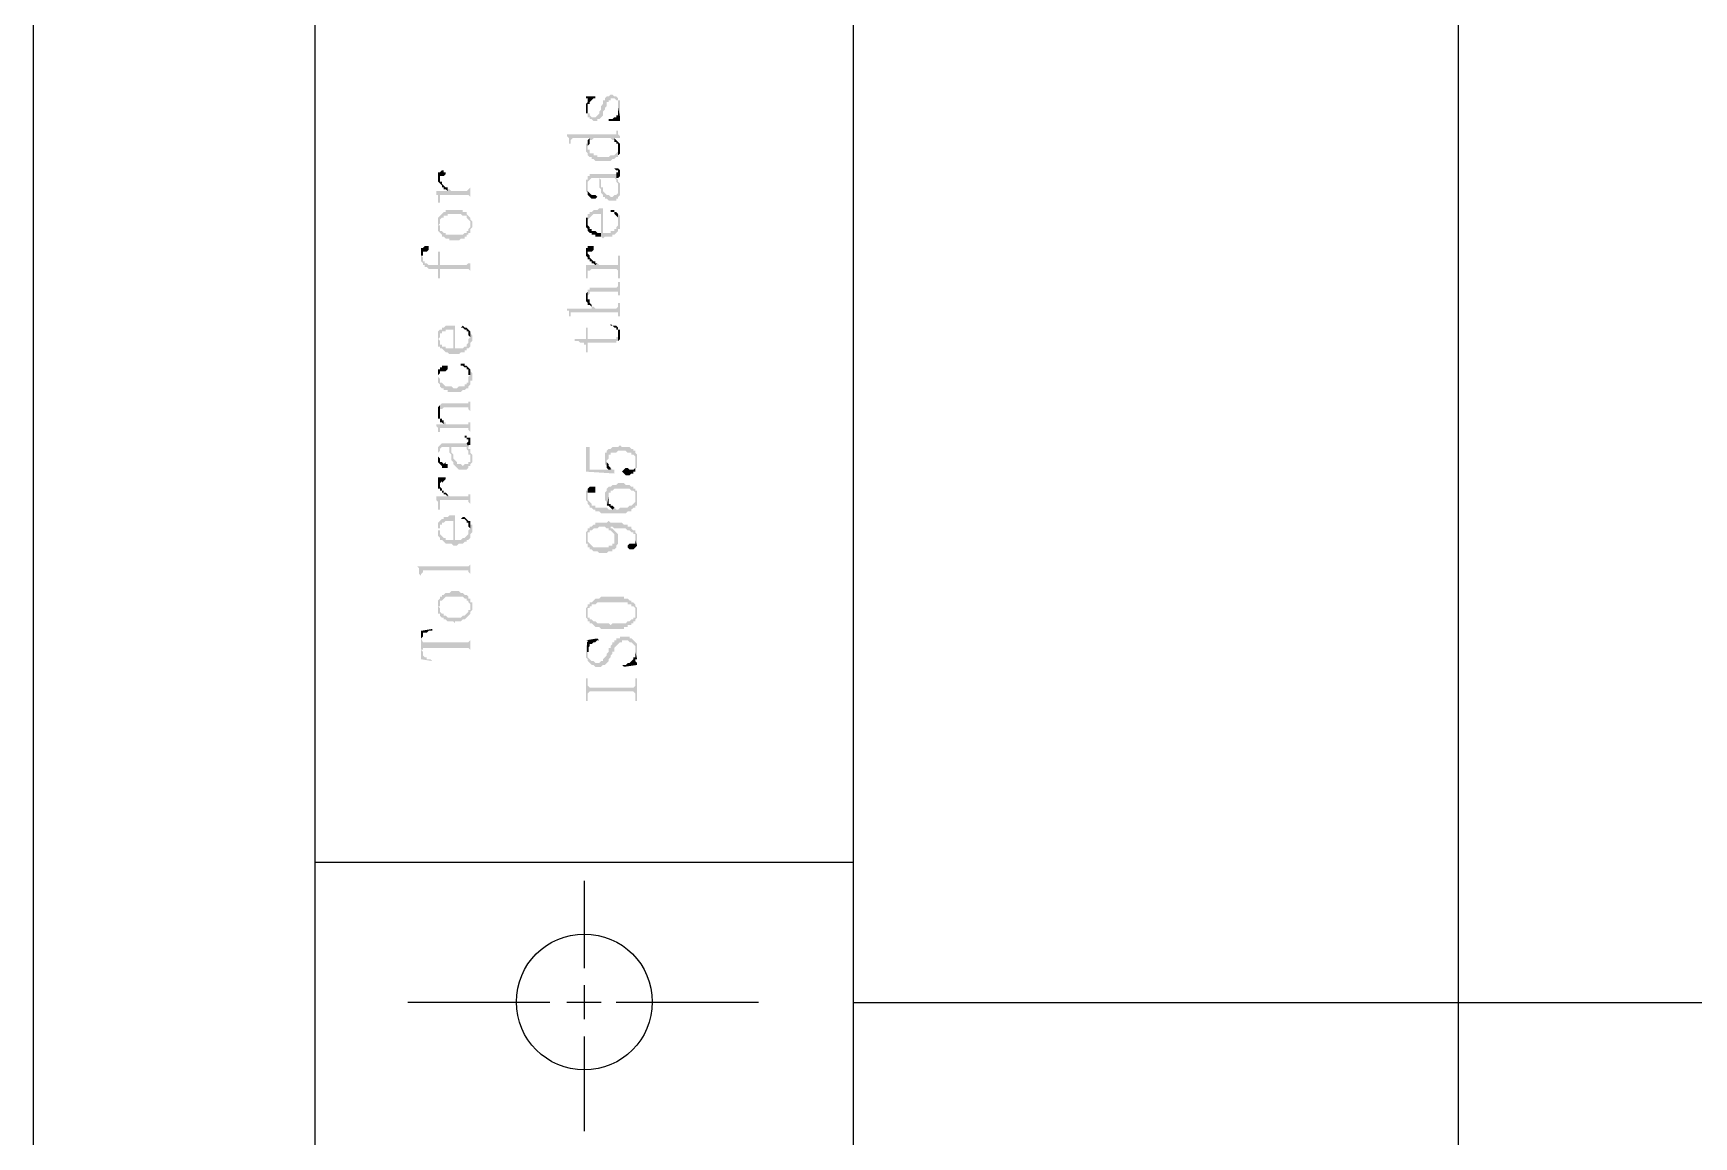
# Model space of a CAD drawing. Header units: millimetres. Extents: x 7018 to 13530, y 4187 to 5692.
# Drawn here: x 7965.94 to 8005.48, y 4643.66 to 4669.94 of the extents above; entities that cross this region are included whole.
import ezdxf

# ---------------------------------------------------------------- set-up
doc = ezdxf.new("R2010")
doc.units = ezdxf.units.MM

msp = doc.modelspace()

# ---------------------------------------------------------------- hatches: boundary and pattern name
at = {"transparency": 33554559}
for points in [[(7979.104, 4668.438), (7979.104, 4668.393), (7979.149, 4668.393), (7979.149, 4667.987), (7979.149, 4668.167), (7979.149, 4668.258), (7979.194, 4668.258), (7979.194, 4668.303), (7979.24, 4668.348), (7979.24, 4668.348), (7979.285, 4668.393), (7979.33, 4668.393), (7979.33, 4668.438)], [(7979.104, 4668.167), (7979.104, 4668.032), (7979.149, 4668.032), (7979.149, 4667.987), (7979.149, 4668.348), (7979.149, 4668.303), (7979.104, 4668.258)], [(7979.149, 4667.987), (7979.149, 4667.942), (7979.194, 4667.942), (7979.194, 4667.897), (7979.24, 4667.897), (7979.285, 4667.851), (7979.375, 4667.851), (7979.375, 4667.897), (7979.42, 4667.897), (7979.465, 4667.942), (7979.465, 4667.942), (7979.51, 4667.987), (7979.51, 4668.077), (7979.556, 4668.122), (7979.556, 4668.167), (7979.601, 4668.212), (7979.601, 4668.303), (7979.646, 4668.303), (7979.646, 4668.348), (7979.691, 4668.348), (7979.691, 4668.393), (7979.781, 4668.393), (7979.826, 4668.348), (7979.871, 4668.348), (7979.871, 4668.303), (7979.871, 4668.167), (7979.917, 4667.942), (7979.917, 4667.987), (7979.917, 4668.077), (7979.917, 4668.258), (7979.917, 4668.348), (7979.871, 4668.348), (7979.871, 4668.393), (7979.871, 4668.393), (7979.826, 4668.438), (7979.781, 4668.438), (7979.736, 4668.483), (7979.691, 4668.483), (7979.646, 4668.438), (7979.601, 4668.438), (7979.556, 4668.393), (7979.556, 4668.348), (7979.51, 4668.348), (7979.51, 4668.258), (7979.465, 4668.212), (7979.465, 4668.122), (7979.42, 4668.077), (7979.42, 4668.032), (7979.375, 4667.987), (7979.375, 4667.987), (7979.33, 4667.942), (7979.24, 4667.942), (7979.194, 4667.987), (7979.194, 4668.032), (7979.149, 4668.032), (7979.149, 4668.167)], [(7979.646, 4667.897), (7979.646, 4667.851), (7979.917, 4667.851), (7979.917, 4667.897), (7979.917, 4667.942), (7979.917, 4667.942), (7979.871, 4668.167), (7979.871, 4668.077), (7979.871, 4667.987), (7979.826, 4667.987), (7979.826, 4667.942), (7979.781, 4667.942), (7979.736, 4667.897), (7979.691, 4667.897)], [(7978.653, 4667.535), (7978.653, 4667.49), (7978.698, 4667.445), (7978.698, 4667.31), (7978.743, 4667.31), (7978.743, 4667.4), (7978.743, 4667.4), (7978.788, 4667.445), (7979.194, 4667.445), (7979.194, 4667.4), (7979.24, 4667.4), (7979.285, 4667.445), (7979.691, 4667.445), (7979.736, 4667.4), (7979.781, 4667.4), (7979.781, 4667.445), (7979.917, 4667.445), (7979.917, 4667.49), (7979.871, 4667.535), (7979.871, 4667.626), (7979.826, 4667.626), (7979.826, 4667.581), (7979.826, 4667.535), (7979.781, 4667.535)], [(7979.149, 4667.355), (7979.149, 4667.22), (7979.149, 4667.265), (7979.194, 4667.31), (7979.194, 4667.355), (7979.194, 4667.445), (7979.194, 4667.445), (7979.149, 4667.4)], [(7979.781, 4667.4), (7979.781, 4667.355), (7979.826, 4667.355), (7979.826, 4667.31), (7979.871, 4667.31), (7979.871, 4667.039), (7979.917, 4667.084), (7979.917, 4667.22), (7979.917, 4667.265), (7979.917, 4667.31), (7979.871, 4667.355), (7979.871, 4667.355), (7979.826, 4667.4), (7979.826, 4667.4), (7979.781, 4667.445)], [(7979.104, 4667.22), (7979.104, 4667.129), (7979.149, 4667.084), (7979.149, 4667.039), (7979.194, 4666.994), (7979.24, 4666.994), (7979.24, 4666.949), (7979.285, 4666.949), (7979.33, 4666.904), (7979.691, 4666.904), (7979.736, 4666.949), (7979.781, 4666.949), (7979.826, 4666.994), (7979.871, 4666.994), (7979.871, 4667.22), (7979.871, 4667.129), (7979.826, 4667.084), (7979.826, 4667.084), (7979.781, 4667.039), (7979.691, 4667.039), (7979.646, 4666.994), (7979.375, 4666.994), (7979.375, 4667.039), (7979.285, 4667.039), (7979.285, 4667.084), (7979.194, 4667.084), (7979.194, 4667.174), (7979.149, 4667.174), (7979.149, 4667.355), (7979.149, 4667.31), (7979.104, 4667.31), (7979.104, 4667.265)], [(7975.584, 4666.497), (7975.584, 4666.407), (7975.584, 4666.407), (7975.629, 4666.362), (7975.629, 4666.497), (7975.629, 4666.543), (7975.719, 4666.543), (7975.764, 4666.588), (7975.764, 4666.633), (7975.719, 4666.633), (7975.719, 4666.678), (7975.674, 4666.678), (7975.629, 4666.633), (7975.584, 4666.633), (7975.584, 4666.543)], [(7979.736, 4666.723), (7979.781, 4666.723), (7979.826, 4666.678), (7979.871, 4666.678), (7979.871, 4666.497), (7979.917, 4666.543), (7979.917, 4666.633), (7979.917, 4666.678), (7979.871, 4666.723), (7979.781, 4666.723)], [(7979.826, 4666.588), (7979.826, 4666.497), (7979.871, 4666.497), (7979.871, 4666.633), (7979.826, 4666.633)], [(7975.539, 4666.182), (7975.539, 4666.091), (7975.584, 4666.091), (7975.584, 4666.001), (7975.584, 4665.911), (7975.629, 4665.911), (7975.629, 4666.046), (7975.629, 4666.091), (7976.306, 4666.091), (7976.351, 4666.046), (7976.351, 4665.911), (7976.351, 4666.407), (7976.351, 4666.272), (7976.351, 4666.272), (7976.306, 4666.227), (7976.306, 4666.227), (7976.261, 4666.182), (7975.9, 4666.182), (7975.855, 4666.227), (7975.81, 4666.227), (7975.81, 4666.182)], [(7975.629, 4666.362), (7975.629, 4666.362), (7975.674, 4666.317), (7975.674, 4666.272), (7975.719, 4666.272), (7975.719, 4666.227), (7975.764, 4666.227), (7975.81, 4666.182), (7975.81, 4666.272), (7975.764, 4666.272), (7975.719, 4666.317), (7975.719, 4666.317), (7975.674, 4666.362), (7975.674, 4666.407), (7975.629, 4666.407), (7975.629, 4666.497)], [(7979.104, 4666.317), (7979.104, 4666.272), (7979.104, 4666.182), (7979.149, 4666.136), (7979.149, 4666.091), (7979.149, 4666.317), (7979.149, 4666.407), (7979.194, 4666.452), (7979.194, 4666.452), (7979.24, 4666.497), (7979.42, 4666.497), (7979.42, 4666.272), (7979.42, 4666.497), (7979.781, 4666.497), (7979.826, 4666.452), (7979.826, 4666.407), (7979.826, 4666.407), (7979.871, 4666.362), (7979.871, 4666.317), (7979.871, 4666.227), (7979.871, 4666.407), (7979.871, 4666.452), (7979.826, 4666.497), (7979.826, 4666.588), (7979.194, 4666.588), (7979.194, 4666.543), (7979.149, 4666.543), (7979.149, 4666.452), (7979.104, 4666.452), (7979.104, 4666.362)], [(7979.149, 4666.091), (7979.149, 4666.091), (7979.194, 4666.046), (7979.194, 4666.046), (7979.24, 4666.001), (7979.33, 4666.001), (7979.375, 4666.046), (7979.33, 4666.091), (7979.24, 4666.091), (7979.194, 4666.136), (7979.194, 4666.136), (7979.149, 4666.182), (7979.149, 4666.317)], [(7979.42, 4666.272), (7979.465, 4666.227), (7979.465, 4666.136), (7979.465, 4666.136), (7979.51, 4666.091), (7979.51, 4666.046), (7979.556, 4666.046), (7979.556, 4666.001), (7979.601, 4666.001), (7979.646, 4665.956), (7979.826, 4665.956), (7979.826, 4666.001), (7979.871, 4666.001), (7979.871, 4666.046), (7979.917, 4666.091), (7979.917, 4666.227), (7979.917, 4666.317), (7979.917, 4666.362), (7979.917, 4666.362), (7979.871, 4666.407), (7979.871, 4666.136), (7979.871, 4666.136), (7979.826, 4666.091), (7979.781, 4666.091), (7979.736, 4666.046), (7979.691, 4666.046), (7979.646, 4666.091), (7979.601, 4666.091), (7979.556, 4666.136), (7979.556, 4666.136), (7979.51, 4666.182), (7979.51, 4666.272), (7979.465, 4666.272), (7979.465, 4666.452), (7979.42, 4666.497)], [(7975.584, 4665.55), (7975.584, 4665.369), (7975.584, 4665.369), (7975.629, 4665.414), (7975.629, 4665.459), (7975.629, 4665.505), (7975.674, 4665.55), (7975.719, 4665.55), (7975.719, 4665.595), (7975.81, 4665.595), (7975.81, 4665.64), (7976.125, 4665.64), (7976.171, 4665.595), (7976.261, 4665.595), (7976.261, 4665.55), (7976.261, 4665.55), (7976.306, 4665.505), (7976.306, 4665.505), (7976.351, 4665.459), (7976.351, 4665.189), (7976.351, 4665.279), (7976.396, 4665.324), (7976.396, 4665.414), (7976.396, 4665.459), (7976.351, 4665.505), (7976.351, 4665.55), (7976.351, 4665.55), (7976.306, 4665.595), (7976.306, 4665.595), (7976.261, 4665.64), (7976.261, 4665.685), (7976.171, 4665.685), (7976.171, 4665.73), (7975.764, 4665.73), (7975.764, 4665.685), (7975.719, 4665.685), (7975.674, 4665.64), (7975.674, 4665.64), (7975.629, 4665.595), (7975.629, 4665.595)], [(7975.584, 4665.369), (7975.584, 4665.234), (7975.584, 4665.234), (7975.629, 4665.189), (7975.629, 4665.189), (7975.674, 4665.143), (7975.674, 4665.098), (7975.719, 4665.098), (7975.764, 4665.053), (7975.855, 4665.053), (7975.855, 4665.008), (7976.08, 4665.008), (7976.125, 4665.053), (7976.216, 4665.053), (7976.216, 4665.098), (7976.261, 4665.098), (7976.261, 4665.143), (7976.306, 4665.143), (7976.306, 4665.189), (7976.351, 4665.189), (7976.351, 4665.369), (7976.351, 4665.324), (7976.306, 4665.279), (7976.306, 4665.234), (7976.261, 4665.234), (7976.261, 4665.189), (7976.216, 4665.189), (7976.171, 4665.143), (7975.764, 4665.143), (7975.764, 4665.189), (7975.719, 4665.189), (7975.674, 4665.234), (7975.629, 4665.234), (7975.629, 4665.369), (7975.584, 4665.369), (7975.584, 4665.55), (7975.584, 4665.505), (7975.584, 4665.414)], [(7979.104, 4665.414), (7979.104, 4665.324), (7979.149, 4665.279), (7979.149, 4665.234), (7979.194, 4665.189), (7979.24, 4665.189), (7979.24, 4665.143), (7979.33, 4665.143), (7979.33, 4665.098), (7979.465, 4665.098), (7979.465, 4665.189), (7979.375, 4665.189), (7979.33, 4665.234), (7979.24, 4665.234), (7979.24, 4665.279), (7979.194, 4665.279), (7979.194, 4665.324), (7979.194, 4665.324), (7979.149, 4665.369), (7979.149, 4665.55), (7979.104, 4665.55), (7979.104, 4665.459)], [(7979.149, 4665.55), (7979.149, 4665.459), (7979.149, 4665.505), (7979.149, 4665.505), (7979.194, 4665.55), (7979.194, 4665.55), (7979.24, 4665.595), (7979.24, 4665.595), (7979.285, 4665.64), (7979.465, 4665.64), (7979.465, 4665.098), (7979.51, 4665.053), (7979.51, 4665.053), (7979.556, 4665.098), (7979.736, 4665.098), (7979.736, 4665.143), (7979.781, 4665.143), (7979.826, 4665.189), (7979.826, 4665.189), (7979.871, 4665.234), (7979.871, 4665.279), (7979.917, 4665.279), (7979.917, 4665.459), (7979.917, 4665.55), (7979.917, 4665.595), (7979.871, 4665.64), (7979.871, 4665.459), (7979.871, 4665.369), (7979.871, 4665.369), (7979.826, 4665.324), (7979.826, 4665.279), (7979.781, 4665.279), (7979.781, 4665.234), (7979.691, 4665.234), (7979.691, 4665.189), (7979.51, 4665.189), (7979.51, 4665.775), (7979.42, 4665.775), (7979.375, 4665.73), (7979.285, 4665.73), (7979.24, 4665.685), (7979.194, 4665.685), (7979.194, 4665.64), (7979.149, 4665.64), (7979.149, 4665.595)], [(7979.691, 4665.73), (7979.691, 4665.685), (7979.781, 4665.685), (7979.781, 4665.64), (7979.826, 4665.595), (7979.826, 4665.595), (7979.871, 4665.55), (7979.871, 4665.459), (7979.871, 4665.64), (7979.871, 4665.64), (7979.826, 4665.685), (7979.781, 4665.685), (7979.781, 4665.73)], [(7975.178, 4664.828), (7975.178, 4664.647), (7975.223, 4664.647), (7975.223, 4664.737), (7975.313, 4664.737), (7975.358, 4664.782), (7975.358, 4664.873), (7975.268, 4664.873), (7975.223, 4664.828)], [(7975.178, 4664.647), (7975.178, 4664.512), (7975.178, 4664.512), (7975.223, 4664.466), (7975.223, 4664.421), (7975.268, 4664.421), (7975.268, 4664.376), (7975.313, 4664.376), (7975.358, 4664.331), (7975.584, 4664.331), (7975.584, 4664.105), (7975.629, 4664.105), (7975.629, 4664.331), (7976.306, 4664.331), (7976.351, 4664.286), (7976.351, 4664.151), (7976.351, 4664.692), (7976.351, 4664.466), (7976.306, 4664.466), (7976.261, 4664.421), (7975.629, 4664.421), (7975.629, 4664.737), (7975.584, 4664.737), (7975.584, 4664.421), (7975.358, 4664.421), (7975.313, 4664.466), (7975.268, 4664.466), (7975.268, 4664.512), (7975.223, 4664.512), (7975.223, 4664.602), (7975.178, 4664.647), (7975.178, 4664.828), (7975.178, 4664.737), (7975.178, 4664.692)], [(7979.104, 4664.737), (7979.104, 4664.647), (7979.104, 4664.647), (7979.149, 4664.602), (7979.149, 4664.557), (7979.149, 4664.737), (7979.24, 4664.737), (7979.285, 4664.782), (7979.285, 4664.828), (7979.285, 4664.873), (7979.149, 4664.873), (7979.149, 4664.828), (7979.104, 4664.828), (7979.104, 4664.782)], [(7979.104, 4664.421), (7979.104, 4664.376), (7979.104, 4664.286), (7979.104, 4664.105), (7979.149, 4664.105), (7979.149, 4664.286), (7979.194, 4664.286), (7979.24, 4664.331), (7979.826, 4664.331), (7979.871, 4664.286), (7979.871, 4664.105), (7979.917, 4664.105), (7979.917, 4664.647), (7979.871, 4664.647), (7979.871, 4664.466), (7979.871, 4664.421), (7979.42, 4664.421), (7979.375, 4664.466), (7979.33, 4664.421)], [(7979.149, 4664.557), (7979.194, 4664.557), (7979.194, 4664.512), (7979.24, 4664.512), (7979.24, 4664.466), (7979.285, 4664.466), (7979.33, 4664.421), (7979.33, 4664.421), (7979.375, 4664.466), (7979.33, 4664.466), (7979.33, 4664.512), (7979.285, 4664.512), (7979.24, 4664.557), (7979.24, 4664.557), (7979.194, 4664.602), (7979.194, 4664.647), (7979.149, 4664.692), (7979.149, 4664.692)], [(7979.149, 4663.835), (7979.149, 4663.654), (7979.149, 4663.699), (7979.194, 4663.744), (7979.194, 4663.79), (7979.871, 4663.79), (7979.871, 4663.699), (7979.917, 4663.699), (7979.917, 4664.015), (7979.871, 4664.015), (7979.871, 4663.925), (7979.871, 4663.925), (7979.826, 4663.88), (7979.194, 4663.88), (7979.194, 4663.835)], [(7978.653, 4663.383), (7978.653, 4663.338), (7978.698, 4663.338), (7978.698, 4663.293), (7978.698, 4663.203), (7978.743, 4663.203), (7978.743, 4663.248), (7978.743, 4663.293), (7979.871, 4663.293), (7979.871, 4663.203), (7979.917, 4663.203), (7979.917, 4663.519), (7979.871, 4663.519), (7979.871, 4663.428), (7979.871, 4663.428), (7979.826, 4663.383), (7979.33, 4663.383), (7979.285, 4663.428), (7979.24, 4663.428), (7979.24, 4663.383)], [(7979.104, 4663.654), (7979.104, 4663.564), (7979.149, 4663.519), (7979.149, 4663.474), (7979.194, 4663.474), (7979.24, 4663.428), (7979.24, 4663.383), (7979.24, 4663.474), (7979.194, 4663.519), (7979.194, 4663.609), (7979.149, 4663.609), (7979.149, 4663.835), (7979.149, 4663.79), (7979.104, 4663.744), (7979.104, 4663.699)], [(7975.584, 4662.797), (7975.584, 4662.661), (7975.584, 4662.661), (7975.629, 4662.706), (7975.629, 4662.797), (7975.674, 4662.797), (7975.674, 4662.842), (7975.764, 4662.842), (7975.764, 4662.887), (7975.945, 4662.887), (7975.945, 4662.3), (7976.08, 4662.3), (7976.125, 4662.345), (7976.216, 4662.345), (7976.216, 4662.39), (7976.261, 4662.39), (7976.261, 4662.436), (7976.306, 4662.436), (7976.351, 4662.481), (7976.351, 4662.526), (7976.351, 4662.571), (7976.396, 4662.616), (7976.396, 4662.661), (7976.396, 4662.751), (7976.396, 4662.751), (7976.351, 4662.797), (7976.351, 4662.842), (7976.351, 4662.706), (7976.351, 4662.706), (7976.306, 4662.661), (7976.306, 4662.571), (7976.306, 4662.571), (7976.261, 4662.526), (7976.261, 4662.481), (7976.216, 4662.481), (7976.171, 4662.436), (7975.99, 4662.436), (7975.99, 4662.977), (7975.764, 4662.977), (7975.719, 4662.932), (7975.674, 4662.932), (7975.674, 4662.887), (7975.629, 4662.887), (7975.584, 4662.842)], [(7975.584, 4662.661), (7975.584, 4662.616), (7975.584, 4662.481), (7975.629, 4662.481), (7975.629, 4662.436), (7975.674, 4662.436), (7975.719, 4662.39), (7975.719, 4662.39), (7975.764, 4662.345), (7975.81, 4662.345), (7975.855, 4662.3), (7975.945, 4662.3), (7975.945, 4662.436), (7975.764, 4662.436), (7975.764, 4662.481), (7975.674, 4662.481), (7975.674, 4662.526), (7975.629, 4662.526), (7975.629, 4662.616), (7975.629, 4662.616), (7975.584, 4662.661), (7975.584, 4662.797), (7975.584, 4662.751), (7975.584, 4662.706)], [(7976.125, 4662.932), (7976.171, 4662.932), (7976.216, 4662.887), (7976.261, 4662.887), (7976.261, 4662.842), (7976.306, 4662.842), (7976.306, 4662.751), (7976.306, 4662.751), (7976.351, 4662.706), (7976.351, 4662.842), (7976.306, 4662.887), (7976.261, 4662.932), (7976.216, 4662.932), (7976.171, 4662.977), (7976.171, 4662.977)], [(7978.833, 4662.661), (7978.833, 4662.616), (7978.924, 4662.616), (7978.969, 4662.571), (7979.059, 4662.571), (7979.059, 4662.526), (7979.104, 4662.526), (7979.104, 4662.345), (7979.149, 4662.345), (7979.149, 4662.571), (7979.826, 4662.571), (7979.826, 4662.616), (7979.871, 4662.616), (7979.871, 4662.797), (7979.871, 4662.706), (7979.826, 4662.706), (7979.826, 4662.661), (7979.149, 4662.661), (7979.149, 4662.932), (7979.104, 4662.932), (7979.104, 4662.661)], [(7979.691, 4662.977), (7979.736, 4662.977), (7979.781, 4662.932), (7979.826, 4662.932), (7979.826, 4662.887), (7979.871, 4662.887), (7979.871, 4662.616), (7979.917, 4662.661), (7979.917, 4662.751), (7979.917, 4662.797), (7979.917, 4662.887), (7979.871, 4662.887), (7979.871, 4662.932), (7979.871, 4662.932), (7979.826, 4662.977), (7979.736, 4662.977), (7979.691, 4663.022)], [(7975.584, 4661.759), (7975.584, 4661.623), (7975.584, 4661.804), (7975.629, 4661.849), (7975.629, 4661.894), (7975.764, 4661.894), (7975.81, 4661.939), (7975.81, 4661.984), (7975.81, 4662.029), (7975.674, 4662.029), (7975.674, 4661.984), (7975.629, 4661.984), (7975.629, 4661.939), (7975.584, 4661.939), (7975.584, 4661.804)], [(7975.584, 4661.623), (7975.629, 4661.578), (7975.629, 4661.533), (7975.629, 4661.533), (7975.674, 4661.488), (7975.719, 4661.488), (7975.719, 4661.443), (7975.81, 4661.443), (7975.81, 4661.398), (7976.125, 4661.398), (7976.171, 4661.443), (7976.216, 4661.443), (7976.261, 4661.488), (7976.306, 4661.488), (7976.306, 4661.533), (7976.351, 4661.578), (7976.351, 4661.668), (7976.396, 4661.668), (7976.396, 4661.804), (7976.396, 4661.849), (7976.351, 4661.894), (7976.351, 4661.939), (7976.351, 4661.804), (7976.351, 4661.804), (7976.306, 4661.759), (7976.306, 4661.623), (7976.261, 4661.623), (7976.261, 4661.578), (7976.216, 4661.578), (7976.216, 4661.533), (7976.08, 4661.533), (7976.035, 4661.488), (7975.945, 4661.488), (7975.9, 4661.533), (7975.764, 4661.533), (7975.719, 4661.578), (7975.719, 4661.578), (7975.674, 4661.623), (7975.629, 4661.623), (7975.629, 4661.713), (7975.629, 4661.713), (7975.584, 4661.759)], [(7976.125, 4662.029), (7976.171, 4662.029), (7976.216, 4661.984), (7976.261, 4661.984), (7976.261, 4661.939), (7976.306, 4661.939), (7976.306, 4661.804), (7976.351, 4661.804), (7976.351, 4661.939), (7976.306, 4661.984), (7976.306, 4661.984), (7976.261, 4662.029), (7976.216, 4662.029), (7976.216, 4662.074), (7976.125, 4662.074)], [(7975.629, 4661.082), (7975.629, 4660.901), (7975.629, 4660.991), (7975.674, 4660.991), (7975.719, 4661.036), (7976.306, 4661.036), (7976.306, 4660.991), (7976.351, 4660.946), (7976.351, 4661.217), (7976.351, 4661.172), (7976.306, 4661.172), (7976.306, 4661.127), (7975.674, 4661.127), (7975.629, 4661.082)], [(7975.539, 4660.63), (7975.539, 4660.585), (7975.584, 4660.54), (7975.584, 4660.45), (7975.629, 4660.45), (7975.629, 4660.54), (7976.306, 4660.54), (7976.306, 4660.495), (7976.351, 4660.45), (7976.351, 4660.721), (7976.351, 4660.675), (7976.306, 4660.675), (7976.306, 4660.63), (7975.764, 4660.63), (7975.764, 4660.675), (7975.719, 4660.675), (7975.719, 4660.63)], [(7975.584, 4660.901), (7975.584, 4660.811), (7975.584, 4660.766), (7975.629, 4660.766), (7975.629, 4660.675), (7975.674, 4660.675), (7975.719, 4660.63), (7975.719, 4660.721), (7975.674, 4660.721), (7975.674, 4660.766), (7975.629, 4660.766), (7975.629, 4661.082), (7975.584, 4661.036), (7975.584, 4660.991), (7975.584, 4660.946)], [(7976.216, 4660.359), (7976.216, 4660.314), (7976.261, 4660.314), (7976.261, 4660.269), (7976.306, 4660.269), (7976.306, 4660.134), (7976.351, 4660.134), (7976.351, 4660.269), (7976.351, 4660.314), (7976.261, 4660.314), (7976.261, 4660.359)], [(7975.584, 4659.908), (7975.584, 4659.863), (7975.584, 4659.728), (7975.584, 4659.953), (7975.629, 4659.998), (7975.629, 4660.044), (7975.629, 4660.044), (7975.674, 4660.089), (7975.855, 4660.089), (7975.855, 4659.953), (7975.9, 4659.908), (7975.9, 4659.863), (7975.9, 4660.089), (7976.261, 4660.089), (7976.261, 4660.044), (7976.306, 4659.998), (7976.306, 4659.908), (7976.351, 4659.908), (7976.351, 4659.818), (7976.351, 4660.044), (7976.306, 4660.044), (7976.306, 4660.089), (7976.261, 4660.179), (7975.674, 4660.179), (7975.629, 4660.134), (7975.629, 4660.134), (7975.584, 4660.089), (7975.584, 4660.044), (7975.584, 4659.953)], [(7975.584, 4659.728), (7975.629, 4659.682), (7975.629, 4659.682), (7975.674, 4659.637), (7975.674, 4659.592), (7975.81, 4659.592), (7975.81, 4659.682), (7975.764, 4659.682), (7975.764, 4659.728), (7975.719, 4659.682), (7975.719, 4659.682), (7975.674, 4659.728), (7975.629, 4659.728), (7975.629, 4659.773), (7975.629, 4659.818), (7975.584, 4659.863), (7975.584, 4659.908)], [(7975.9, 4659.863), (7975.9, 4659.773), (7975.945, 4659.728), (7975.945, 4659.682), (7975.945, 4659.682), (7975.99, 4659.637), (7975.99, 4659.637), (7976.035, 4659.592), (7976.035, 4659.592), (7976.08, 4659.547), (7976.261, 4659.547), (7976.306, 4659.592), (7976.306, 4659.637), (7976.351, 4659.637), (7976.351, 4659.682), (7976.351, 4659.682), (7976.396, 4659.728), (7976.396, 4659.818), (7976.396, 4659.908), (7976.351, 4659.953), (7976.351, 4659.998), (7976.351, 4659.728), (7976.306, 4659.728), (7976.306, 4659.682), (7976.216, 4659.682), (7976.171, 4659.637), (7976.125, 4659.682), (7976.035, 4659.682), (7976.035, 4659.728), (7975.99, 4659.773), (7975.99, 4659.773), (7975.945, 4659.818), (7975.945, 4659.863), (7975.945, 4659.908), (7975.9, 4659.953), (7975.9, 4660.089)], [(7976.261, 4660.179), (7976.306, 4660.089), (7976.306, 4660.224), (7976.306, 4660.224)], [(7979.104, 4660.089), (7979.104, 4659.502), (7979.781, 4659.457), (7979.781, 4659.547), (7979.736, 4659.547), (7979.691, 4659.592), (7979.691, 4659.547), (7979.194, 4659.547), (7979.194, 4660.089)], [(7979.556, 4659.818), (7979.556, 4659.682), (7979.556, 4659.682), (7979.601, 4659.637), (7979.601, 4659.592), (7979.601, 4659.773), (7979.601, 4659.773), (7979.646, 4659.818), (7979.646, 4659.908), (7979.691, 4659.908), (7979.691, 4659.953), (7979.826, 4659.953), (7979.871, 4659.998), (7980.052, 4659.998), (7980.097, 4659.953), (7980.187, 4659.953), (7980.187, 4659.908), (7980.233, 4659.908), (7980.278, 4659.863), (7980.278, 4659.592), (7980.323, 4659.592), (7980.323, 4659.728), (7980.323, 4659.908), (7980.323, 4659.908), (7980.278, 4659.953), (7980.278, 4659.998), (7980.233, 4659.998), (7980.233, 4660.044), (7980.187, 4660.044), (7980.142, 4660.089), (7979.962, 4660.089), (7979.917, 4660.134), (7979.917, 4660.134), (7979.871, 4660.089), (7979.736, 4660.089), (7979.691, 4660.044), (7979.646, 4660.044), (7979.601, 4659.998), (7979.601, 4659.953), (7979.556, 4659.953), (7979.556, 4659.863), (7979.556, 4659.863)], [(7979.601, 4659.592), (7979.601, 4659.592), (7979.646, 4659.547), (7979.691, 4659.547), (7979.691, 4659.592), (7979.691, 4659.592), (7979.646, 4659.637), (7979.646, 4659.682), (7979.646, 4659.682), (7979.601, 4659.728), (7979.601, 4659.773)], [(7979.962, 4659.502), (7979.962, 4659.502), (7980.007, 4659.457), (7980.007, 4659.457), (7980.052, 4659.412), (7980.142, 4659.412), (7980.187, 4659.457), (7980.233, 4659.457), (7980.233, 4659.502), (7980.278, 4659.502), (7980.278, 4659.728), (7980.278, 4659.592), (7980.278, 4659.592), (7980.233, 4659.547), (7980.142, 4659.547), (7980.097, 4659.592), (7980.052, 4659.592), (7980.007, 4659.547), (7980.007, 4659.547)], [(7975.539, 4658.915), (7975.539, 4658.825), (7975.584, 4658.78), (7975.584, 4658.69), (7975.584, 4658.599), (7975.629, 4658.599), (7975.629, 4658.825), (7976.306, 4658.825), (7976.306, 4658.78), (7976.351, 4658.735), (7976.351, 4658.599), (7976.351, 4659.141), (7976.351, 4658.96), (7976.306, 4658.96), (7976.306, 4658.915), (7975.855, 4658.915), (7975.81, 4658.96), (7975.81, 4658.915)], [(7975.584, 4659.231), (7975.584, 4659.096), (7975.629, 4659.096), (7975.629, 4659.231), (7975.629, 4659.231), (7975.674, 4659.276), (7975.674, 4659.231), (7975.719, 4659.276), (7975.719, 4659.276), (7975.764, 4659.321), (7975.764, 4659.367), (7975.584, 4659.367), (7975.584, 4659.276)], [(7975.629, 4659.096), (7975.629, 4659.051), (7975.674, 4659.051), (7975.674, 4659.005), (7975.719, 4659.005), (7975.719, 4658.96), (7975.764, 4658.96), (7975.81, 4658.915), (7975.81, 4658.96), (7975.81, 4658.96), (7975.764, 4659.005), (7975.719, 4659.005), (7975.719, 4659.051), (7975.674, 4659.051), (7975.674, 4659.096), (7975.674, 4659.096), (7975.629, 4659.141), (7975.629, 4659.186), (7975.629, 4659.186)], [(7979.149, 4659.051), (7979.149, 4658.915), (7979.149, 4659.005), (7979.33, 4659.005), (7979.33, 4659.096), (7979.33, 4659.141), (7979.194, 4659.141), (7979.149, 4659.096)], [(7979.556, 4658.915), (7979.556, 4658.825), (7979.556, 4658.825), (7979.601, 4658.78), (7979.601, 4658.735), (7979.601, 4658.69), (7979.646, 4658.915), (7979.646, 4659.005), (7979.691, 4659.005), (7979.691, 4659.051), (7979.736, 4659.051), (7979.781, 4659.096), (7980.142, 4659.096), (7980.187, 4659.051), (7980.233, 4659.051), (7980.278, 4659.005), (7980.278, 4658.87), (7980.323, 4658.69), (7980.323, 4658.78), (7980.323, 4658.915), (7980.323, 4659.051), (7980.278, 4659.051), (7980.278, 4659.096), (7980.233, 4659.096), (7980.233, 4659.141), (7980.187, 4659.141), (7980.142, 4659.186), (7980.052, 4659.186), (7980.007, 4659.231), (7979.871, 4659.231), (7979.826, 4659.186), (7979.736, 4659.186), (7979.691, 4659.141), (7979.646, 4659.141), (7979.601, 4659.096), (7979.601, 4659.051), (7979.601, 4659.051), (7979.556, 4659.005)], [(7979.104, 4658.915), (7979.104, 4658.825), (7979.104, 4658.825), (7979.149, 4658.78), (7979.149, 4658.735), (7979.149, 4658.735), (7979.194, 4658.69), (7979.194, 4658.644), (7979.24, 4658.644), (7979.285, 4658.599), (7979.33, 4658.599), (7979.33, 4658.554), (7979.42, 4658.554), (7979.465, 4658.509), (7980.052, 4658.509), (7980.097, 4658.554), (7980.187, 4658.554), (7980.187, 4658.599), (7980.187, 4658.599), (7980.233, 4658.644), (7980.278, 4658.644), (7980.278, 4658.69), (7980.323, 4658.69), (7980.278, 4658.87), (7980.278, 4658.78), (7980.278, 4658.78), (7980.233, 4658.735), (7980.233, 4658.735), (7980.187, 4658.69), (7980.142, 4658.69), (7980.097, 4658.644), (7979.917, 4658.644), (7979.871, 4658.599), (7979.826, 4658.599), (7979.781, 4658.644), (7979.781, 4658.644), (7979.736, 4658.599), (7979.646, 4658.599), (7979.601, 4658.644), (7979.33, 4658.644), (7979.33, 4658.69), (7979.24, 4658.69), (7979.24, 4658.735), (7979.194, 4658.78), (7979.194, 4658.78), (7979.149, 4658.825), (7979.149, 4658.87), (7979.149, 4659.051), (7979.104, 4659.051), (7979.104, 4658.96)], [(7979.601, 4658.69), (7979.646, 4658.69), (7979.691, 4658.644), (7979.691, 4658.644), (7979.736, 4658.599), (7979.781, 4658.644), (7979.736, 4658.69), (7979.691, 4658.69), (7979.691, 4658.735), (7979.646, 4658.735), (7979.646, 4658.78), (7979.646, 4658.915)], [(7975.584, 4658.238), (7975.584, 4658.103), (7975.584, 4658.148), (7975.629, 4658.148), (7975.629, 4658.238), (7975.674, 4658.238), (7975.674, 4658.283), (7975.719, 4658.283), (7975.764, 4658.329), (7975.945, 4658.329), (7975.945, 4657.742), (7976.035, 4657.742), (7976.08, 4657.787), (7976.171, 4657.787), (7976.216, 4657.832), (7976.261, 4657.832), (7976.261, 4657.877), (7976.306, 4657.877), (7976.351, 4657.922), (7976.351, 4657.967), (7976.351, 4658.013), (7976.396, 4658.058), (7976.396, 4658.148), (7976.396, 4658.238), (7976.351, 4658.238), (7976.351, 4658.329), (7976.351, 4658.148), (7976.351, 4658.148), (7976.306, 4658.103), (7976.306, 4658.013), (7976.306, 4658.013), (7976.261, 4657.967), (7976.261, 4657.967), (7976.216, 4657.922), (7976.171, 4657.922), (7976.125, 4657.877), (7975.99, 4657.877), (7975.99, 4658.464), (7975.855, 4658.464), (7975.81, 4658.419), (7975.719, 4658.419), (7975.719, 4658.374), (7975.674, 4658.374), (7975.629, 4658.329), (7975.629, 4658.329), (7975.584, 4658.283)], [(7976.125, 4658.374), (7976.216, 4658.374), (7976.261, 4658.329), (7976.261, 4658.283), (7976.306, 4658.283), (7976.306, 4658.238), (7976.306, 4658.193), (7976.351, 4658.148), (7976.351, 4658.329), (7976.306, 4658.329), (7976.261, 4658.374), (7976.261, 4658.374), (7976.216, 4658.419), (7976.171, 4658.419)], [(7979.149, 4658.103), (7979.149, 4657.922), (7979.149, 4657.967), (7979.149, 4658.058), (7979.194, 4658.058), (7979.194, 4658.103), (7979.24, 4658.103), (7979.285, 4658.148), (7979.375, 4658.148), (7979.42, 4658.193), (7979.556, 4658.193), (7979.601, 4658.148), (7979.646, 4658.148), (7979.646, 4658.103), (7979.691, 4658.193), (7979.736, 4658.193), (7979.781, 4658.148), (7980.052, 4658.148), (7980.097, 4658.103), (7980.142, 4658.103), (7980.187, 4658.058), (7980.233, 4658.058), (7980.233, 4658.013), (7980.278, 4658.013), (7980.278, 4657.877), (7980.278, 4657.877), (7980.323, 4657.742), (7980.323, 4657.877), (7980.323, 4657.967), (7980.323, 4658.013), (7980.278, 4658.058), (7980.278, 4658.103), (7980.233, 4658.103), (7980.187, 4658.148), (7980.187, 4658.193), (7980.097, 4658.193), (7980.097, 4658.238), (7980.007, 4658.238), (7979.962, 4658.283), (7979.691, 4658.283), (7979.646, 4658.329), (7979.601, 4658.283), (7979.33, 4658.283), (7979.33, 4658.238), (7979.285, 4658.238), (7979.24, 4658.193), (7979.194, 4658.193), (7979.194, 4658.148), (7979.149, 4658.148)], [(7975.584, 4658.103), (7975.584, 4657.967), (7975.584, 4657.967), (7975.629, 4657.922), (7975.629, 4657.877), (7975.674, 4657.877), (7975.719, 4657.832), (7975.719, 4657.832), (7975.764, 4657.787), (7975.9, 4657.787), (7975.945, 4657.742), (7975.945, 4657.877), (7975.764, 4657.877), (7975.764, 4657.922), (7975.719, 4657.922), (7975.674, 4657.967), (7975.674, 4657.967), (7975.629, 4658.013), (7975.629, 4658.103), (7975.584, 4658.103), (7975.584, 4658.238), (7975.584, 4658.148)], [(7979.104, 4657.922), (7979.104, 4657.787), (7979.149, 4657.787), (7979.149, 4657.697), (7979.194, 4657.697), (7979.194, 4657.652), (7979.24, 4657.652), (7979.285, 4657.606), (7979.375, 4657.606), (7979.42, 4657.561), (7979.601, 4657.561), (7979.646, 4657.606), (7979.736, 4657.606), (7979.736, 4657.652), (7979.781, 4657.652), (7979.826, 4657.697), (7979.781, 4657.922), (7979.781, 4657.877), (7979.781, 4657.787), (7979.736, 4657.787), (7979.736, 4657.742), (7979.646, 4657.742), (7979.646, 4657.697), (7979.285, 4657.697), (7979.24, 4657.742), (7979.24, 4657.742), (7979.194, 4657.787), (7979.194, 4657.787), (7979.149, 4657.832), (7979.149, 4658.103), (7979.104, 4658.058), (7979.104, 4657.967)], [(7979.646, 4658.103), (7979.691, 4658.103), (7979.736, 4658.058), (7979.781, 4658.013), (7979.781, 4657.922), (7979.781, 4657.922), (7979.826, 4657.697), (7979.826, 4657.742), (7979.826, 4657.742), (7979.871, 4657.787), (7979.871, 4657.832), (7979.871, 4657.922), (7979.871, 4658.013), (7979.826, 4658.058), (7979.826, 4658.058), (7979.781, 4658.103), (7979.781, 4658.103), (7979.736, 4658.148), (7979.691, 4658.148), (7979.691, 4658.193)], [(7980.097, 4657.697), (7980.097, 4657.697), (7980.142, 4657.652), (7980.233, 4657.652), (7980.278, 4657.697), (7980.278, 4657.697), (7980.323, 4657.742), (7980.278, 4657.877), (7980.278, 4657.787), (7980.142, 4657.787), (7980.097, 4657.742)], [(7975.087, 4657.245), (7975.087, 4657.245), (7975.133, 4657.2), (7975.133, 4657.11), (7975.133, 4657.065), (7975.178, 4657.02), (7975.178, 4656.929), (7975.178, 4657.065), (7975.223, 4657.11), (7975.223, 4657.155), (7976.306, 4657.155), (7976.306, 4657.11), (7976.306, 4657.11), (7976.351, 4657.065), (7976.351, 4656.929), (7976.351, 4657.471), (7976.351, 4657.29), (7976.351, 4657.29), (7976.306, 4657.245), (7976.261, 4657.245)], [(7975.584, 4656.433), (7975.584, 4656.298), (7975.629, 4656.298), (7975.629, 4656.433), (7975.674, 4656.433), (7975.719, 4656.478), (7975.719, 4656.478), (7975.764, 4656.523), (7976.171, 4656.523), (7976.216, 4656.478), (7976.261, 4656.478), (7976.261, 4656.433), (7976.306, 4656.433), (7976.306, 4656.388), (7976.351, 4656.343), (7976.351, 4656.298), (7976.351, 4656.117), (7976.351, 4656.162), (7976.351, 4656.162), (7976.396, 4656.207), (7976.396, 4656.298), (7976.396, 4656.388), (7976.351, 4656.388), (7976.351, 4656.478), (7976.306, 4656.478), (7976.306, 4656.523), (7976.261, 4656.568), (7976.216, 4656.568), (7976.171, 4656.613), (7976.125, 4656.613), (7976.08, 4656.659), (7975.9, 4656.659), (7975.855, 4656.613), (7975.764, 4656.613), (7975.719, 4656.568), (7975.674, 4656.568), (7975.674, 4656.523), (7975.629, 4656.523), (7975.629, 4656.478)], [(7975.584, 4656.298), (7975.584, 4656.207), (7975.584, 4656.117), (7975.629, 4656.117), (7975.629, 4656.072), (7975.674, 4656.027), (7975.719, 4656.027), (7975.719, 4655.982), (7975.764, 4655.982), (7975.81, 4655.937), (7975.945, 4655.937), (7975.99, 4655.891), (7975.99, 4655.937), (7976.125, 4655.937), (7976.171, 4655.982), (7976.216, 4655.982), (7976.261, 4656.027), (7976.261, 4656.027), (7976.306, 4656.072), (7976.306, 4656.072), (7976.351, 4656.117), (7976.351, 4656.298), (7976.351, 4656.207), (7976.306, 4656.207), (7976.306, 4656.162), (7976.261, 4656.117), (7976.261, 4656.117), (7976.216, 4656.072), (7976.171, 4656.072), (7976.125, 4656.027), (7975.81, 4656.027), (7975.764, 4656.072), (7975.719, 4656.072), (7975.719, 4656.117), (7975.674, 4656.117), (7975.629, 4656.162), (7975.629, 4656.207), (7975.629, 4656.252), (7975.584, 4656.298), (7975.584, 4656.433), (7975.584, 4656.343), (7975.584, 4656.343)], [(7979.149, 4656.298), (7979.149, 4656.117), (7979.149, 4656.162), (7979.149, 4656.252), (7979.194, 4656.252), (7979.194, 4656.298), (7979.24, 4656.298), (7979.24, 4656.343), (7979.33, 4656.343), (7979.375, 4656.388), (7980.097, 4656.388), (7980.097, 4656.343), (7980.187, 4656.343), (7980.187, 4656.298), (7980.233, 4656.298), (7980.278, 4656.252), (7980.278, 4656.117), (7980.278, 4656.343), (7980.278, 4656.343), (7980.233, 4656.388), (7980.187, 4656.388), (7980.187, 4656.433), (7980.142, 4656.433), (7980.097, 4656.478), (7980.007, 4656.478), (7980.007, 4656.523), (7979.465, 4656.523), (7979.42, 4656.478), (7979.33, 4656.478), (7979.285, 4656.433), (7979.285, 4656.433), (7979.24, 4656.388), (7979.194, 4656.388), (7979.194, 4656.343), (7979.149, 4656.343)], [(7979.104, 4656.117), (7979.104, 4656.027), (7979.104, 4656.027), (7979.149, 4655.982), (7979.149, 4655.937), (7979.194, 4655.937), (7979.194, 4655.891), (7979.24, 4655.891), (7979.285, 4655.846), (7979.285, 4655.846), (7979.33, 4655.801), (7979.42, 4655.801), (7979.465, 4655.756), (7980.007, 4655.756), (7980.007, 4655.801), (7980.097, 4655.801), (7980.097, 4655.846), (7980.187, 4655.846), (7980.187, 4655.891), (7980.233, 4655.891), (7980.233, 4655.937), (7980.278, 4655.937), (7980.278, 4655.982), (7980.323, 4656.027), (7980.323, 4656.117), (7980.323, 4656.252), (7980.323, 4656.252), (7980.278, 4656.298), (7980.278, 4656.117), (7980.278, 4656.027), (7980.233, 4656.027), (7980.233, 4655.982), (7980.187, 4655.982), (7980.142, 4655.937), (7980.097, 4655.937), (7980.052, 4655.891), (7979.736, 4655.891), (7979.691, 4655.846), (7979.691, 4655.846), (7979.646, 4655.891), (7979.375, 4655.891), (7979.33, 4655.937), (7979.285, 4655.937), (7979.24, 4655.982), (7979.194, 4655.982), (7979.194, 4656.027), (7979.149, 4656.027), (7979.149, 4656.117), (7979.149, 4656.298), (7979.104, 4656.252), (7979.104, 4656.162)], [(7975.178, 4655.711), (7975.178, 4655.53), (7975.178, 4655.53), (7975.223, 4655.575), (7975.223, 4655.666), (7975.313, 4655.666), (7975.358, 4655.711), (7975.449, 4655.711), (7975.449, 4655.756)], [(7975.178, 4655.711), (7975.178, 4655.034), (7975.449, 4654.989), (7975.449, 4654.989), (7975.403, 4655.034), (7975.313, 4655.034), (7975.313, 4655.079), (7975.268, 4655.079), (7975.223, 4655.124), (7975.223, 4655.214), (7975.178, 4655.26), (7975.178, 4655.53)], [(7979.104, 4655.214), (7979.104, 4655.079), (7979.104, 4655.079), (7979.149, 4655.034), (7979.149, 4654.989), (7979.149, 4654.989), (7979.194, 4654.944), (7979.194, 4654.944), (7979.24, 4654.898), (7979.285, 4654.898), (7979.33, 4654.853), (7979.465, 4654.853), (7979.51, 4654.898), (7979.556, 4654.898), (7979.601, 4654.944), (7979.601, 4654.944), (7979.646, 4654.989), (7979.646, 4655.034), (7979.691, 4655.079), (7979.691, 4655.124), (7979.736, 4655.169), (7979.736, 4655.214), (7979.781, 4655.214), (7979.781, 4655.305), (7979.826, 4655.35), (7979.826, 4655.35), (7979.871, 4655.395), (7979.871, 4655.395), (7979.917, 4655.44), (7979.962, 4655.44), (7979.962, 4655.485), (7980.097, 4655.485), (7980.142, 4655.44), (7980.187, 4655.44), (7980.233, 4655.395), (7980.233, 4655.395), (7980.278, 4655.35), (7980.278, 4655.214), (7980.323, 4655.034), (7980.323, 4655.169), (7980.323, 4655.214), (7980.323, 4655.395), (7980.323, 4655.395), (7980.278, 4655.44), (7980.278, 4655.44), (7980.233, 4655.485), (7980.233, 4655.485), (7980.187, 4655.53), (7980.142, 4655.53), (7980.142, 4655.575), (7979.917, 4655.575), (7979.917, 4655.53), (7979.826, 4655.53), (7979.826, 4655.485), (7979.781, 4655.485), (7979.781, 4655.44), (7979.736, 4655.44), (7979.736, 4655.395), (7979.691, 4655.35), (7979.691, 4655.305), (7979.646, 4655.305), (7979.646, 4655.214), (7979.601, 4655.169), (7979.601, 4655.124), (7979.556, 4655.079), (7979.556, 4655.079), (7979.51, 4655.034), (7979.51, 4654.989), (7979.465, 4654.989), (7979.42, 4654.944), (7979.33, 4654.944), (7979.285, 4654.989), (7979.24, 4654.989), (7979.194, 4655.034), (7979.194, 4655.034), (7979.149, 4655.079), (7979.149, 4655.395), (7979.104, 4655.35), (7979.104, 4655.26), (7979.104, 4655.26)], [(7975.178, 4655.53), (7975.178, 4655.26), (7975.223, 4655.26), (7975.223, 4655.305), (7976.306, 4655.305), (7976.351, 4655.26), (7976.351, 4655.169), (7976.351, 4655.53), (7976.351, 4655.485), (7976.351, 4655.485), (7976.306, 4655.44), (7975.223, 4655.44)], [(7979.104, 4655.485), (7979.149, 4655.485), (7979.149, 4655.44), (7979.149, 4655.26), (7979.149, 4655.305), (7979.194, 4655.35), (7979.194, 4655.395), (7979.24, 4655.395), (7979.285, 4655.44), (7979.33, 4655.44), (7979.375, 4655.485), (7979.42, 4655.485), (7979.375, 4655.53)], [(7979.962, 4654.898), (7980.007, 4654.853), (7980.323, 4654.898), (7980.323, 4654.944), (7980.323, 4654.944), (7980.278, 4654.989), (7980.278, 4655.169), (7980.278, 4655.079), (7980.233, 4655.079), (7980.233, 4655.034), (7980.233, 4655.034), (7980.187, 4654.989), (7980.187, 4654.989), (7980.142, 4654.944), (7980.097, 4654.944), (7980.052, 4654.898), (7980.007, 4654.898)], [(7980.278, 4655.169), (7980.278, 4654.989), (7980.278, 4655.034), (7980.323, 4655.034), (7980.278, 4655.214)], [(7979.104, 4654.583), (7979.104, 4654.041), (7979.149, 4654.041), (7979.149, 4654.221), (7979.149, 4654.221), (7979.194, 4654.267), (7980.233, 4654.267), (7980.278, 4654.221), (7980.278, 4654.041), (7980.323, 4654.041), (7980.323, 4654.583), (7980.278, 4654.583), (7980.278, 4654.402), (7980.278, 4654.402), (7980.233, 4654.357), (7979.194, 4654.357), (7979.149, 4654.402), (7979.149, 4654.583)]]:
    msp.add_hatch(color=256, dxfattribs=at).paths.add_polyline_path(points)

# ---------------------------------------------------------------- linework, layer by layer
for p, q in [((7972.65, 4815.918), (7972.65, 4529.177)), ((7999.875, 4815.918), (7999.875, 4559.957)), ((7985.468, 4646.861), (8381.906, 4646.861))]:
    msp.add_line(p, q)
for points in [[(8385.944, 4524.918), (8385.944, 4821.918), (7965.944, 4821.918), (7965.944, 4524.918)], [(7979.149, 4655.395), (7979.149, 4655.214), (7979.149, 4655.44)]]:
    msp.add_lwpolyline(points, close=True)
for points in [[(7985.468, 4815.918), (7985.468, 4529.177)], [(7972.65, 4650.205), (7985.468, 4650.205)], [(7979.059, 4649.753), (7979.059, 4647.677)], [(7979.059, 4647.271), (7979.059, 4646.459)], [(7974.862, 4646.865), (7978.247, 4646.865)], [(7978.653, 4646.865), (7979.465, 4646.865)], [(7979.826, 4646.865), (7983.211, 4646.865)], [(7979.059, 4646.053), (7979.059, 4643.796)]]:
    msp.add_lwpolyline(points)
msp.add_circle((7979.066, 4646.872), 1.618)

doc.saveas('drawing.dxf')
